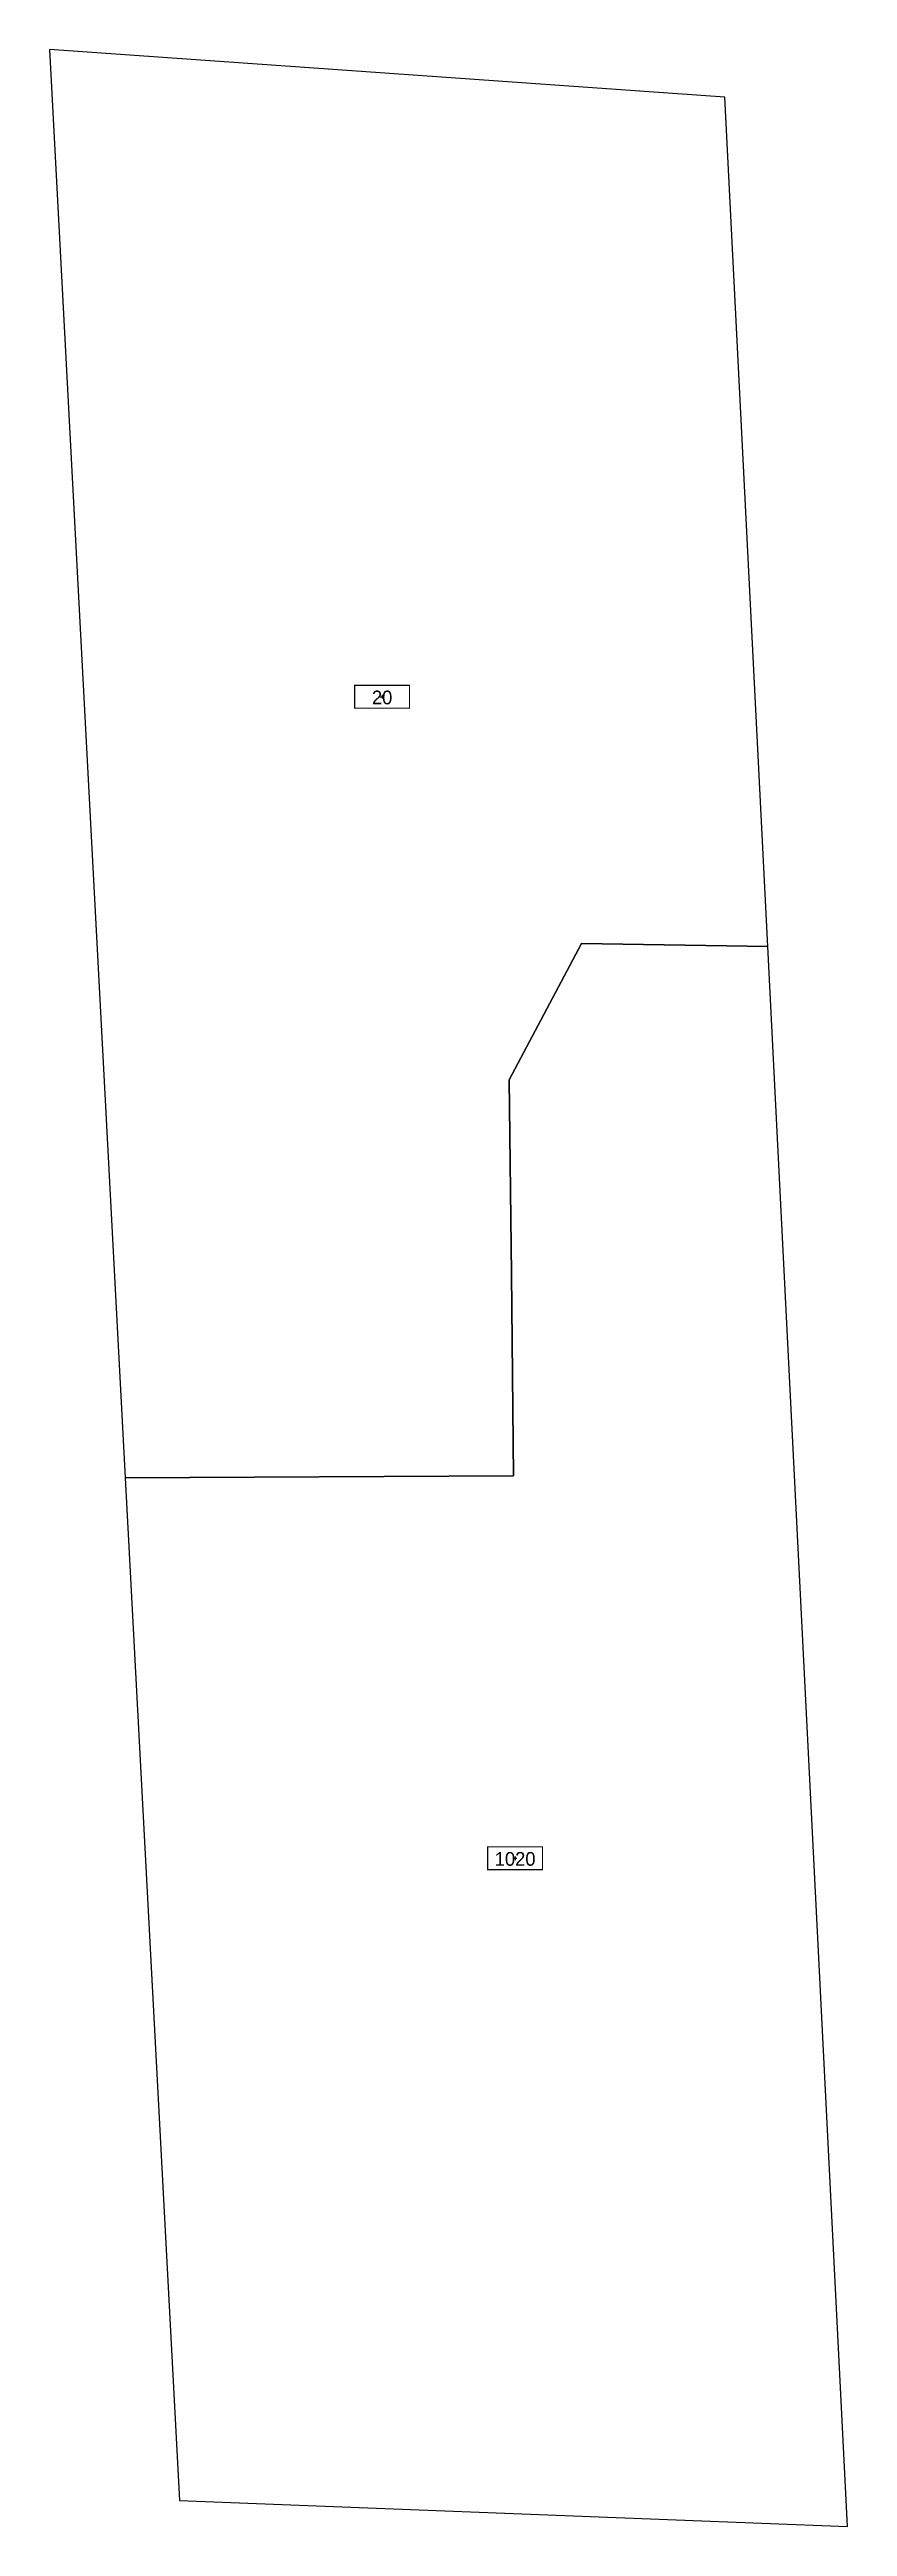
# Model space of a CAD drawing. Extents: x 186012 to 186056, y 654709 to 654845.
import ezdxf
from ezdxf.enums import TextEntityAlignment as Align

# ---------------------------------------------------------------- set-up
doc = ezdxf.new("R2010")
doc.units = 0
doc.header["$LTSCALE"] = 1.25
doc.header["$MEASUREMENT"] = 0
doc.layers.add('pcell', color=160, linetype='Continuous')
doc.layers.add('scellno', color=160, linetype='Continuous')
doc.styles.add('mvt-nos', font='mvt-nos.shx')

# ---------------------------------------------------------------- blocks, each defined once
blk = doc.blocks.new('cellno')
at = {"color": 2}
for points in [[(-0.4, 0), (0.4, 0)], [(0, 0.4), (0, -0.4)]]:
    blk.add_lwpolyline(points, dxfattribs=at)
at = {"layer": 'scellno', "const_width": 0.25}
blk.add_lwpolyline([(6, 2.5), (-6, 2.5), (-6, -2.5), (6, -2.5)], close=True, dxfattribs=at)
at = {"layer": 'scellno', "style": 'mvt-nos'}
blk.add_attdef('CELLNO', text='', height=3, dxfattribs=at).set_placement((0, 0), align=Align.MIDDLE)
at = {"layer": 'scellno', "style": 'mvt-nos', "flags": 1}
for tag, p in [('CODE', (-0.29, -6)), ('AREA', (0.21, -8.97))]:
    blk.add_attdef(tag, text='', height=2.5, dxfattribs=at).set_placement(p, align=Align.CENTER)

msp = doc.modelspace()

# ---------------------------------------------------------------- linework, layer by layer
at = {"layer": 'pcell'}
for points in [[(186048.89, 654842), (186011.97, 654844.61), (186016.11, 654766.5), (186037.34, 654766.61), (186037.22, 654777.66), (186037.09, 654788.27), (186041.04, 654795.72), (186051.23, 654795.55)], [(186051.23, 654795.55), (186041.04, 654795.72), (186037.09, 654788.27), (186037.22, 654777.66), (186037.34, 654766.61), (186016.11, 654766.5), (186019.08, 654710.58), (186032.18, 654710.07), (186055.58, 654709.16)]]:
    msp.add_lwpolyline(points, close=True, dxfattribs=at)

# ---------------------------------------------------------------- block references
at = {"layer": 'scellno', "color": 1}
ref = msp.add_blockref('cellno', (186030.15, 654809.21), dxfattribs=dict(at, xscale=0.25, yscale=0.25, zscale=0.25))
ref.add_attrib('CELLNO', '20', dxfattribs={"height": 0.75, "style": 'mvt-nos'}).set_placement((186030.15, 654808.8), align=Align.CENTER)
ref = msp.add_blockref('cellno', (186037.42, 654745.7), dxfattribs=dict(at, xscale=0.25, yscale=0.25, zscale=0.25))
ref.add_attrib('CELLNO', '1020', dxfattribs={"height": 0.75, "style": 'mvt-nos'}).set_placement((186037.42, 654745.29), align=Align.CENTER)

doc.saveas('drawing.dxf')
